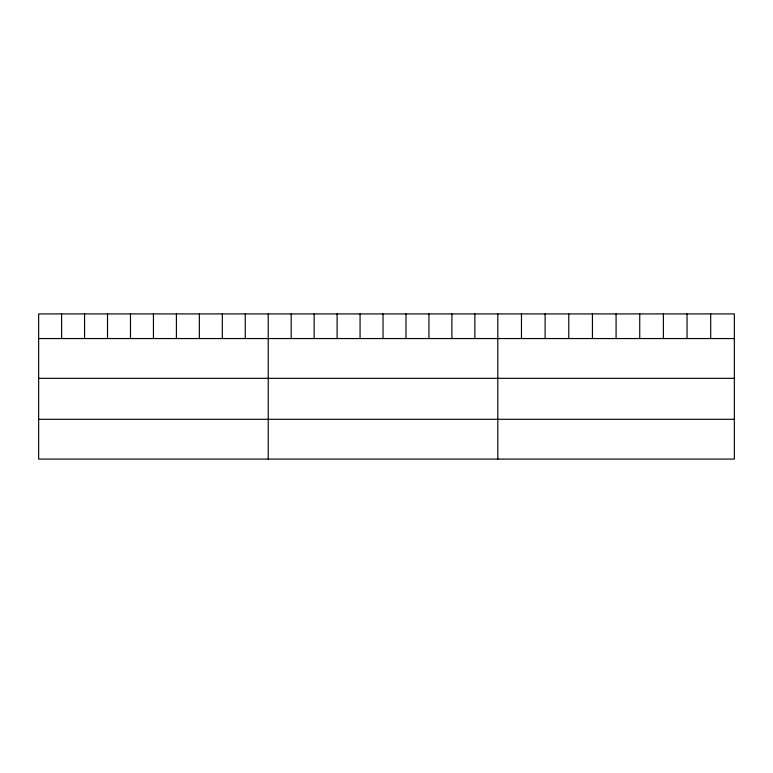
<?xml version="1.0" encoding="UTF-8"?>
<svg xmlns="http://www.w3.org/2000/svg" width="773" height="773" viewBox="0 0 773 773"><rect width="100%" height="100%" fill="white"/><g stroke="black" fill="none" stroke-linecap="round" stroke-linejoin="round"><path stroke-width="1.16" d="M734.35 338.555L734.35 459.075L38.65 459.075L38.65 313.925L734.35 313.925L734.35 338.555L38.65 338.555M38.65 378.326L734.35 378.326M38.65 419.304L734.35 419.304M710.696 313.925L710.696 338.555M687.042 313.925L687.042 338.555M663.389 313.925L663.389 338.555M639.735 313.925L639.735 338.555M616.081 313.925L616.081 338.555M592.427 313.925L592.427 338.555M568.773 313.925L568.773 338.555M545.12 313.925L545.12 338.555M521.466 313.925L521.466 338.555M497.812 313.925L497.812 459.075M474.854 313.925L474.854 338.555M451.896 313.925L451.896 338.555M428.938 313.925L428.938 338.555M405.98 313.925L405.98 338.555M383.022 313.925L383.022 338.555M360.063 313.925L360.063 338.555M337.105 313.925L337.105 338.555M314.147 313.925L314.147 338.555M291.189 313.925L291.189 338.555M268.231 313.925L268.231 459.075M245.273 313.925L245.273 338.555M222.315 313.925L222.315 338.555M199.357 313.925L199.357 338.555M176.399 313.925L176.399 338.555M153.441 313.925L153.441 338.555M130.482 313.925L130.482 338.555M107.524 313.925L107.524 338.555M84.566 313.925L84.566 338.555M61.608 313.925L61.608 338.555"/></g></svg>
